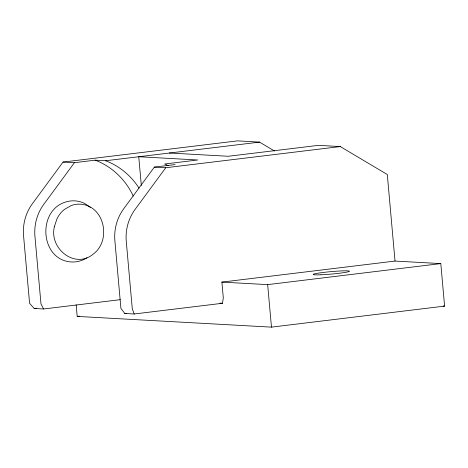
<?xml version="1.0" encoding="UTF-8"?>
<svg xmlns="http://www.w3.org/2000/svg" width="468" height="468" viewBox="0 0 468 468"><rect width="100%" height="100%" fill="white"/><g stroke="black" fill="none" stroke-linecap="round" stroke-linejoin="round"><path stroke-width="0.7" d="M175.12 164.584L154.358 167.105L123.365 209.249C116.912 218.228 113.952 229.472 114.853 240.47L120.908 308.324L124.757 313.466L134.222 313.987L222.475 303.27L223.3 297.9L221.891 282.105L395.027 261.068L440.803 263.595L444.6 306.107L271.463 327.138L77.191 316.409L76.161 304.884M274.587 151.059L259.541 142.12L237.574 140.862L63.034 162.063L32.04 204.2C25.588 213.186 22.628 224.429 23.529 235.427L29.583 303.282L34.129 308.459L43.588 308.979L120.247 299.672M259.541 142.12L105.645 160.746L95.179 160.167L74.424 162.689L43.43 204.832C36.972 213.812 34.018 225.055 34.913 236.053L40.973 303.907L43.588 308.979M395.027 261.068L387.299 174.523L340.295 146.578L165.748 167.737L134.755 209.875C128.302 218.854 125.342 230.098 126.243 241.102L132.298 308.956L134.222 313.987M34.129 308.459L36.299 308.196M221.891 282.105L267.667 284.626L440.803 263.595M77.191 316.409L79.367 316.146M124.757 313.466L126.202 313.291M169.311 153.013L228.32 156.271L318.439 145.349L340.295 146.578M63.034 162.063L74.424 162.689M154.358 167.105L165.748 167.737M443.143 306.031L444.6 306.107M219.948 303.129L222.475 303.27M168.439 165.707L164.654 164.005L197.748 159.986L138.739 156.727L141.33 185.457M105.645 160.746C119.363 165.953 131.204 175.728 139.002 188.142M95.179 160.167C111.981 166.479 125.752 179.806 133.234 196.045M90.382 207.371L84.568 203.404A30.613 27.659 -86.8 0 0 68.381 201.328C35.79 207.839 39.376 262.741 73.792 261.998A30.613 27.659 -86.8 0 0 86.949 257.769M267.667 284.626L271.463 327.138M54.434 226.535C48.771 248.215 74.95 269.732 93.407 253.966C111.156 240.704 105.007 207.248 82.011 204.317A27.366 24.728 -86.8 0 0 70.966 205.657L64.344 209.471A27.413 24.769 -86.8 0 0 56.985 218.767L54.434 226.535M321.066 274.78A18.182 1.234 -5.1 0 0 349.391 271.341A18.182 1.234 -5.1 0 0 323.558 272.417A18.182 1.234 -5.1 0 0 321.066 274.78"/></g></svg>
